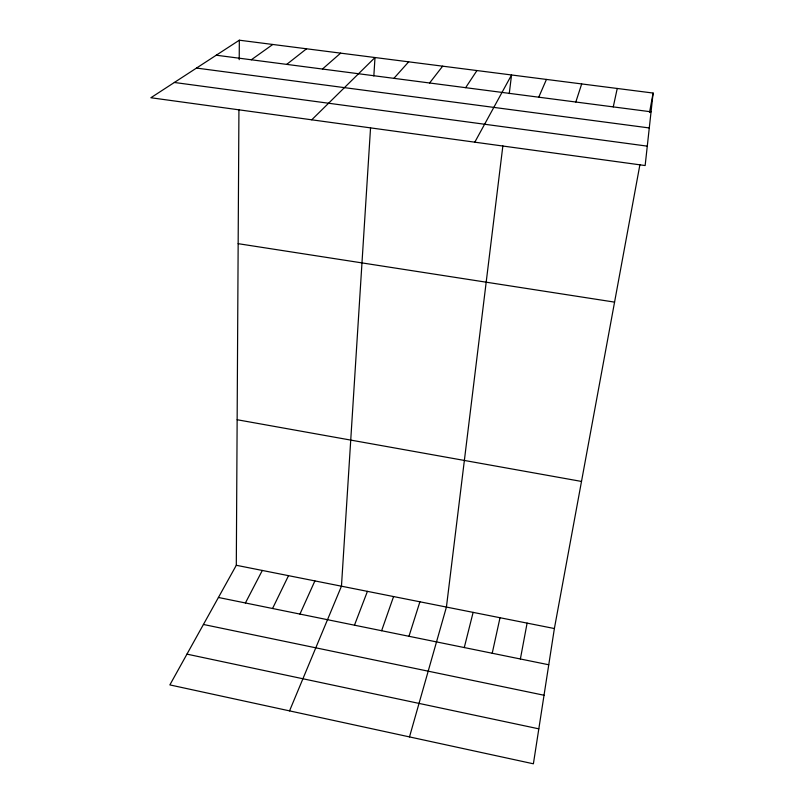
<?xml version="1.0" encoding="UTF-8"?>
<svg xmlns="http://www.w3.org/2000/svg" width="804" height="804" viewBox="0 0 804 804"><rect width="100%" height="100%" fill="white"/><g stroke="black" fill="none" stroke-linecap="round" stroke-linejoin="round"><path stroke-width="1.21" d="M639.894 164.77L554.378 628.537L533.394 763.8L169.865 684.907L236.306 565.282L238.929 109.696M239.22 59.677L239.331 40.2L653.119 93.053L645.15 165.544L150.881 97.746L239.331 40.2M370.554 127.746L341.459 586.186L289.541 710.877M373.83 75.988L375.006 57.526L311.741 119.816M502.862 145.896L446.421 607.07L409.497 736.916M509.254 93.616L511.545 74.973L474.802 142.177M649.531 112.5L653.119 93.053M520.379 658.989L527.102 623.11M613.261 106.892L617.241 88.47M492.219 653.25L500.018 617.723M464.27 647.562L473.124 612.377M408.965 636.296L419.909 601.794M575.815 102.018L581.684 83.928M381.619 630.718L393.578 596.558M354.463 625.19L367.428 591.352M538.74 97.194L546.449 79.425M299.942 614.075L314.897 580.91M272.566 608.497L288.515 575.664M245.401 602.97L262.315 570.448M465.637 87.676L476.943 70.551M429.597 82.983L442.662 66.169M393.91 78.34L408.683 61.828M322.464 69.033L340.625 53.134M286.716 64.38L306.555 48.783M251.32 59.777L272.787 44.471M216.256 55.215L651.059 111.816M196.508 68.069L649.29 127.957M174.357 82.47L647.29 146.147M238.155 243.672L614.568 302.123M237.15 419.738L581.503 481.435M236.306 565.282L554.378 628.537M218.427 597.472L548.75 664.767M203.432 624.467L544.027 695.249M186.96 654.134L538.811 728.836"/></g></svg>
